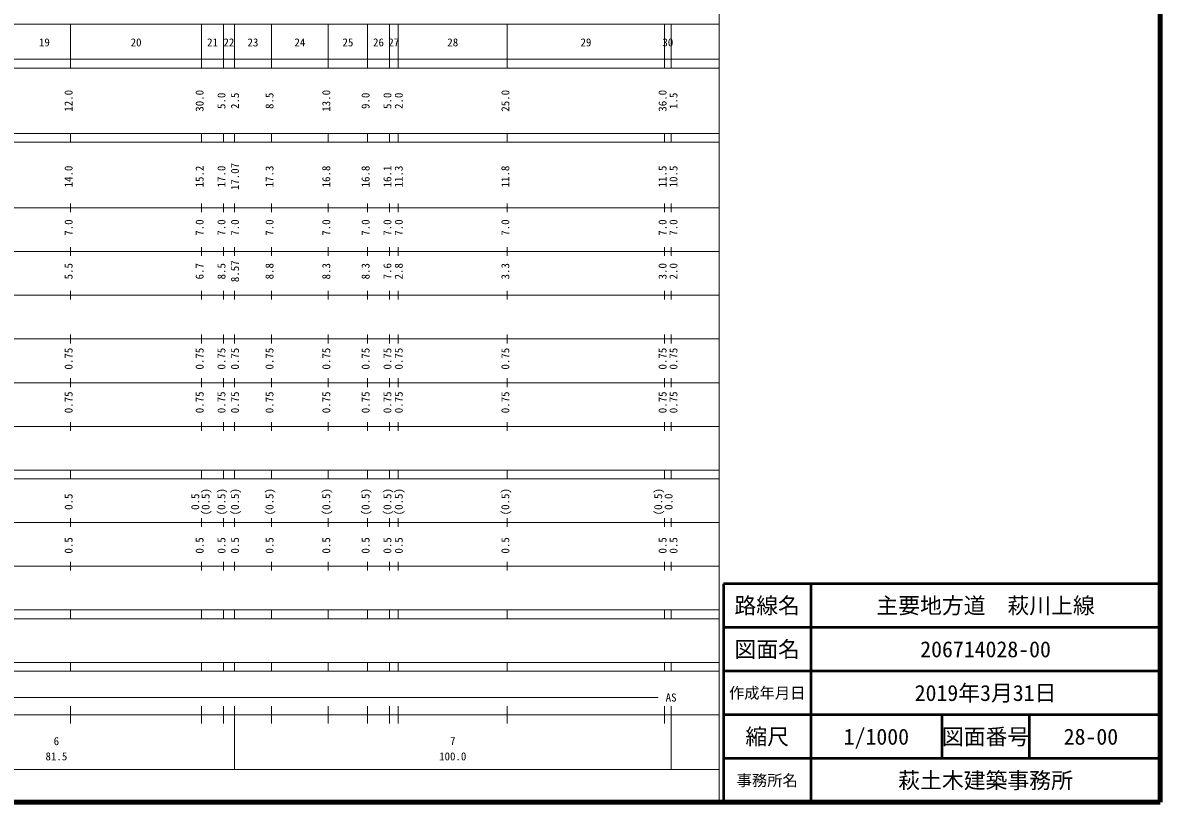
# Model space of a CAD drawing. Units: millimetres on the paper, enlarged 1000 times. Extents: x 40000 to 680000, y 20000 to 380000.
# Drawn here: x 419546 to 680000, y 20000 to 198357 of the extents above; entities that cross this region are included whole.
import ezdxf
from ezdxf.enums import TextEntityAlignment as Align

# ---------------------------------------------------------------- set-up
doc = ezdxf.new("R2010")
doc.units = ezdxf.units.MM
doc.header["$LTSCALE"] = 1000
for name, color, linetype, lineweight in [('M-TTL', 2, 'Continuous', 140), ('M-TTL-BAND', 7, 'Continuous', 13), ('M-TTL-FRAM', 2, 'Continuous', 50), ('M-TTL-LINE', 7, 'Continuous', 50)]:
    doc.layers.add(name, color=color, linetype=linetype, lineweight=lineweight)
doc.layers.add('M-TTL-TXT', color=7, linetype='Continuous')
doc.styles.add('ＭＳ ゴシック', font='')
doc.styles.get('ＭＳ ゴシック').set_extended_font_data('MS Gothic')

msp = doc.modelspace()

# ---------------------------------------------------------------- linework, layer by layer
at = {"layer": 'M-TTL'}
for p, q in [((680000, 20000), (680000, 380000)), ((40000, 20000), (680000, 20000))]:
    msp.add_line(p, q, dxfattribs=at)
at = {"layer": 'M-TTL-BAND'}
for p, q in [((579000, 20000), (579000, 370000)), ((68000, 198000), (579000, 198000)), ((430500, 188000), (430500, 198000)), ((460500, 188000), (460500, 198000)), ((465500, 188000), (465500, 198000)), ((468000, 188000), (468000, 198000)), ((476500, 188000), (476500, 198000)), ((489500, 188000), (489500, 198000)), ((498500, 188000), (498500, 198000)), ((503500, 188000), (503500, 198000)), ((505500, 188000), (505500, 198000)), ((530500, 188000), (530500, 198000)), ((566500, 188000), (566500, 198000)), ((568000, 188000), (568000, 198000)), ((40000, 190000), (579000, 190000)), ((40000, 188000), (579000, 188000)), ((40000, 173000), (579000, 173000)), ((430500, 171000), (430500, 173000)), ((460500, 171000), (460500, 173000)), ((465500, 171000), (465500, 173000)), ((468000, 171000), (468000, 173000)), ((476500, 171000), (476500, 173000)), ((489500, 171000), (489500, 173000)), ((498500, 171000), (498500, 173000)), ((503500, 171000), (503500, 173000)), ((505500, 171000), (505500, 173000)), ((530500, 171000), (530500, 173000)), ((566500, 171000), (566500, 173000)), ((568000, 171000), (568000, 173000)), ((40000, 171000), (579000, 171000)), ((430500, 155000), (430500, 157000)), ((460500, 155000), (460500, 157000)), ((465500, 155000), (465500, 157000)), ((468000, 155000), (468000, 157000)), ((476500, 155000), (476500, 157000)), ((489500, 155000), (489500, 157000)), ((498500, 155000), (498500, 157000)), ((503500, 155000), (503500, 157000)), ((505500, 155000), (505500, 157000)), ((530500, 155000), (530500, 157000)), ((566500, 155000), (566500, 157000)), ((568000, 155000), (568000, 157000)), ((40000, 156000), (579000, 156000)), ((46000, 146000), (579000, 146000)), ((430500, 145000), (430500, 147000)), ((460500, 145000), (460500, 147000)), ((465500, 145000), (465500, 147000)), ((468000, 145000), (468000, 147000)), ((476500, 145000), (476500, 147000)), ((489500, 145000), (489500, 147000)), ((498500, 145000), (498500, 147000)), ((503500, 145000), (503500, 147000)), ((505500, 145000), (505500, 147000)), ((530500, 145000), (530500, 147000)), ((566500, 145000), (566500, 147000)), ((568000, 145000), (568000, 147000)), ((52000, 136000), (579000, 136000)), ((430500, 135000), (430500, 137000)), ((460500, 135000), (460500, 137000)), ((465500, 135000), (465500, 137000)), ((468000, 135000), (468000, 137000)), ((476500, 135000), (476500, 137000)), ((489500, 135000), (489500, 137000)), ((498500, 135000), (498500, 137000)), ((503500, 135000), (503500, 137000)), ((505500, 135000), (505500, 137000)), ((530500, 135000), (530500, 137000)), ((566500, 135000), (566500, 137000)), ((568000, 135000), (568000, 137000)), ((46000, 126000), (579000, 126000)), ((430500, 125000), (430500, 127000)), ((460500, 125000), (460500, 127000)), ((465500, 125000), (465500, 127000)), ((468000, 125000), (468000, 127000)), ((476500, 125000), (476500, 127000)), ((489500, 125000), (489500, 127000)), ((498500, 125000), (498500, 127000)), ((503500, 125000), (503500, 127000)), ((505500, 125000), (505500, 127000)), ((530500, 125000), (530500, 127000)), ((566500, 125000), (566500, 127000)), ((568000, 125000), (568000, 127000)), ((52000, 116000), (579000, 116000)), ((430500, 115000), (430500, 117000)), ((460500, 115000), (460500, 117000)), ((465500, 115000), (465500, 117000)), ((468000, 115000), (468000, 117000)), ((476500, 115000), (476500, 117000)), ((489500, 115000), (489500, 117000)), ((498500, 115000), (498500, 117000)), ((503500, 115000), (503500, 117000)), ((505500, 115000), (505500, 117000)), ((530500, 115000), (530500, 117000)), ((566500, 115000), (566500, 117000)), ((568000, 115000), (568000, 117000)), ((430500, 105000), (430500, 107000)), ((460500, 105000), (460500, 107000)), ((465500, 105000), (465500, 107000)), ((468000, 105000), (468000, 107000)), ((476500, 105000), (476500, 107000)), ((489500, 105000), (489500, 107000)), ((498500, 105000), (498500, 107000)), ((503500, 105000), (503500, 107000)), ((505500, 105000), (505500, 107000)), ((530500, 105000), (530500, 107000)), ((566500, 105000), (566500, 107000)), ((568000, 105000), (568000, 107000)), ((46000, 106000), (579000, 106000)), ((40000, 96000), (579000, 96000)), ((40000, 94000), (579000, 94000)), ((430500, 94000), (430500, 96000)), ((460500, 94000), (460500, 96000)), ((465500, 94000), (465500, 96000)), ((468000, 94000), (468000, 96000)), ((476500, 94000), (476500, 96000)), ((489500, 94000), (489500, 96000)), ((498500, 94000), (498500, 96000)), ((503500, 94000), (503500, 96000)), ((505500, 94000), (505500, 96000)), ((530500, 94000), (530500, 96000)), ((566500, 94000), (566500, 96000)), ((568000, 94000), (568000, 96000)), ((49000, 84000), (579000, 84000)), ((430500, 83000), (430500, 85000)), ((460500, 83000), (460500, 85000)), ((465500, 83000), (465500, 85000)), ((468000, 83000), (468000, 85000)), ((476500, 83000), (476500, 85000)), ((489500, 83000), (489500, 85000)), ((498500, 83000), (498500, 85000)), ((503500, 83000), (503500, 85000)), ((505500, 83000), (505500, 85000)), ((530500, 83000), (530500, 85000)), ((566500, 83000), (566500, 85000)), ((568000, 83000), (568000, 85000)), ((40000, 74000), (579000, 74000)), ((430500, 73000), (430500, 75000)), ((460500, 73000), (460500, 75000)), ((465500, 73000), (465500, 75000)), ((468000, 73000), (468000, 75000)), ((476500, 73000), (476500, 75000)), ((489500, 73000), (489500, 75000)), ((498500, 73000), (498500, 75000)), ((503500, 73000), (503500, 75000)), ((505500, 73000), (505500, 75000)), ((530500, 73000), (530500, 75000)), ((566500, 73000), (566500, 75000)), ((568000, 73000), (568000, 75000)), ((40000, 64000), (579000, 64000)), ((430500, 62000), (430500, 64000)), ((460500, 62000), (460500, 64000)), ((465500, 62000), (465500, 64000)), ((468000, 62000), (468000, 64000)), ((476500, 62000), (476500, 64000)), ((489500, 62000), (489500, 64000)), ((498500, 62000), (498500, 64000)), ((503500, 62000), (503500, 64000)), ((505500, 62000), (505500, 64000)), ((530500, 62000), (530500, 64000)), ((566500, 62000), (566500, 64000)), ((568000, 62000), (568000, 64000)), ((40000, 62000), (579000, 62000)), ((40000, 52000), (579000, 52000)), ((40000, 50000), (579000, 50000)), ((430500, 50000), (430500, 52000)), ((460500, 50000), (460500, 52000)), ((465500, 50000), (465500, 52000)), ((468000, 50000), (468000, 52000)), ((476500, 50000), (476500, 52000)), ((489500, 50000), (489500, 52000)), ((498500, 50000), (498500, 52000)), ((503500, 50000), (503500, 52000)), ((505500, 50000), (505500, 52000)), ((530500, 50000), (530500, 52000)), ((566500, 50000), (566500, 52000)), ((568000, 50000), (568000, 52000)), ((71000, 44000), (565000, 44000)), ((430500, 38000), (430500, 42000)), ((460500, 38000), (460500, 42000)), ((465500, 38000), (465500, 42000)), ((468000, 27500), (468000, 42000)), ((476500, 38000), (476500, 42000)), ((489500, 38000), (489500, 42000)), ((498500, 38000), (498500, 42000)), ((503500, 38000), (503500, 42000)), ((505500, 38000), (505500, 42000)), ((530500, 38000), (530500, 42000)), ((566500, 38000), (566500, 42000)), ((568000, 27500), (568000, 42000)), ((40000, 40000), (579000, 40000)), ((68000, 27500), (579000, 27500))]:
    msp.add_line(p, q, dxfattribs=at)
at = {"layer": 'M-TTL-FRAM'}
for p, q in [((680000, 70000), (580000, 70000)), ((580000, 70000), (580000, 20000))]:
    msp.add_line(p, q, dxfattribs=at)
at = {"layer": 'M-TTL-LINE'}
for p, q in [((600000, 70000), (600000, 20000)), ((680000, 60000), (580000, 60000)), ((680000, 50000), (580000, 50000)), ((680000, 40000), (580000, 40000)), ((630000, 40000), (630000, 30000)), ((650000, 40000), (650000, 30000)), ((680000, 30000), (580000, 30000))]:
    msp.add_line(p, q, dxfattribs=at)

# ---------------------------------------------------------------- texts
at = {"layer": 'M-TTL-BAND', "style": 'ＭＳ ゴシック'}
for s, p in [('19', (424500, 192405)), ('20', (445500, 192405)), ('21', (463000, 192405)), ('22', (466750, 192405)), ('23', (472250, 192405)), ('24', (483000, 192405)), ('25', (494000, 192405)), ('26', (501000, 192405)), ('27', (504500, 192405)), ('28', (518000, 192405)), ('29', (548500, 192405)), ('30', (567250, 192405)), ('AS', (568000, 42500)), ('6', (427250, 32523)), ('7', (518000, 32523)), ('81.5', (427250, 29033)), ('100.0', (518000, 29033))]:
    msp.add_text(s, height=1833, dxfattribs=at).set_placement(p, align=Align.BOTTOM_CENTER)
for s, p in [('12.0', (431500, 180500)), ('30.0', (461500, 180500)), ('13.0', (490500, 180500)), ('25.0', (531500, 180500)), ('36.0', (567500, 180500)), ('5.0', (466500, 180500)), ('2.5', (469600, 180500)), ('8.5', (477500, 180500)), ('9.0', (499500, 180500)), ('5.0', (504500, 180500)), ('2.0', (507100, 180500)), ('1.5', (570000, 180500)), ('14.0', (431500, 163174)), ('15.2', (461500, 163174)), ('17.0', (466500, 163174)), ('17.07', (469600, 163174)), ('17.3', (477500, 163174)), ('16.8', (490500, 163174)), ('16.8', (499500, 163174)), ('16.1', (504500, 163174)), ('11.3', (507100, 163174)), ('11.8', (531500, 163174)), ('11.5', (567500, 163174)), ('10.5', (570000, 163174)), ('7.0', (431500, 151500)), ('7.0', (461500, 151500)), ('7.0', (466500, 151500)), ('7.0', (469600, 151500)), ('7.0', (477500, 151500)), ('7.0', (490500, 151500)), ('7.0', (499500, 151500)), ('7.0', (504500, 151500)), ('7.0', (507100, 151500)), ('7.0', (531500, 151500)), ('7.0', (567500, 151500)), ('7.0', (570000, 151500)), ('8.57', (469600, 141500)), ('5.5', (431500, 141500)), ('6.7', (461500, 141500)), ('8.5', (466500, 141500)), ('8.8', (477500, 141500)), ('8.3', (490500, 141500)), ('8.3', (499500, 141500)), ('7.6', (504500, 141500)), ('2.8', (507100, 141500)), ('3.3', (531500, 141500)), ('3.0', (567500, 141500)), ('2.0', (570000, 141500)), ('0.75', (431500, 121500)), ('0.75', (461500, 121500)), ('0.75', (466500, 121500)), ('0.75', (469600, 121500)), ('0.75', (477500, 121500)), ('0.75', (490500, 121500)), ('0.75', (499500, 121500)), ('0.75', (504500, 121500)), ('0.75', (507100, 121500)), ('0.75', (531500, 121500)), ('0.75', (567500, 121500)), ('0.75', (570000, 121500)), ('0.75', (431500, 111500)), ('0.75', (461500, 111500)), ('0.75', (466500, 111500)), ('0.75', (469600, 111500)), ('0.75', (477500, 111500)), ('0.75', (490500, 111500)), ('0.75', (499500, 111500)), ('0.75', (504500, 111500)), ('0.75', (507100, 111500)), ('0.75', (531500, 111500)), ('0.75', (567500, 111500)), ('0.75', (570000, 111500)), ('(0.5)', (462870, 88764)), ('(0.5)', (466500, 88764)), ('(0.5)', (469600, 88764)), ('(0.5)', (477500, 88764)), ('(0.5)', (490500, 88764)), ('(0.5)', (499500, 88764)), ('(0.5)', (504500, 88764)), ('(0.5)', (507100, 88764)), ('(0.5)', (531500, 88764)), ('(0.5)', (566500, 88764)), ('0.5', (431500, 88764)), ('0.5', (460500, 88764)), ('0.0', (568870, 88764)), ('0.5', (431500, 78764)), ('0.5', (461500, 78764)), ('0.5', (466500, 78764)), ('0.5', (469600, 78764)), ('0.5', (477500, 78764)), ('0.5', (490500, 78764)), ('0.5', (499500, 78764)), ('0.5', (504500, 78764)), ('0.5', (507100, 78764)), ('0.5', (531500, 78764)), ('0.5', (567500, 78764)), ('0.5', (570000, 78764))]:
    msp.add_text(s, height=1833, rotation=90, dxfattribs=at).set_placement(p, align=Align.BOTTOM_CENTER)
at = {"layer": 'M-TTL-TXT', "style": 'ＭＳ ゴシック'}
for s, height, p in [('路線名', 3666, (590000, 65000)), ('路線名', 3666, (590000, 65000)), ('主要地方道\u3000萩川上線', 3666, (640000, 65000)), ('図面名', 3666, (590000, 55000)), ('図面名', 3666, (590000, 55000)), ('206714028-00', 3666, (640000, 55000)), ('2019年3月31日', 3666, (640000, 45000)), ('作成年月日', 2566, (590000, 45000)), ('作成年月日', 2566, (590000, 45000)), ('縮尺', 3666, (590000, 35000)), ('縮尺', 3666, (590000, 35000)), ('1/1000', 3666, (615000, 35000)), ('図面番号', 3666, (640000, 35000)), ('図面番号', 3666, (640000, 35000)), ('28-00', 3666, (664125, 35000)), ('事務所名', 2566, (590000, 25000)), ('事務所名', 2566, (590000, 25000)), ('萩土木建築事務所', 3666, (640000, 25000))]:
    msp.add_text(s, height=height, dxfattribs=at).set_placement(p, align=Align.MIDDLE_CENTER)

doc.saveas('drawing.dxf')
